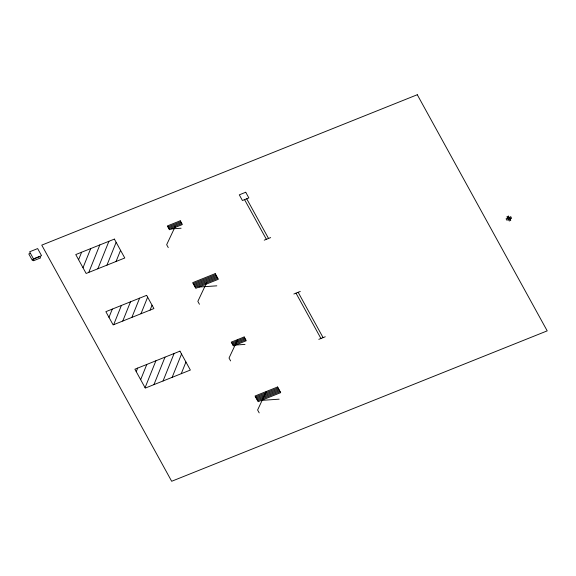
<?xml version="1.0" encoding="UTF-8"?>
<svg xmlns="http://www.w3.org/2000/svg" width="576" height="576" viewBox="0 0 576 576"><rect width="100%" height="100%" fill="white"/><g stroke="black" fill="none" stroke-linecap="round" stroke-linejoin="round"><path stroke-width="0.86" d="M78.595 259.726L81.612 252.223M83.002 267.739L90.713 248.58M88.754 272.419L99.821 244.937M97.855 268.776L108.922 241.286M106.963 265.126L116.15 242.309M116.064 261.482L120.557 250.322M108.979 317.34L112.298 309.096M113.659 324.691L121.406 305.446M122.76 321.041L130.507 301.802M131.868 317.398L139.615 298.159M140.969 313.747L147.643 297.18M150.077 310.104L152.05 305.194M136.246 371.664L137.686 368.086M140.659 379.678L146.794 364.442M145.066 387.691L155.894 360.792M153.936 384.631L165.002 357.149M163.037 380.988L174.103 353.498M172.145 377.338L181.534 354.017M181.246 373.694L185.94 362.03M175.37 226.202L166.666 244.692L168.257 247.579M206.554 282.874L197.849 301.363L199.44 304.25M237.73 339.545L229.025 358.034L230.616 360.922M266.306 391.493L257.602 409.982L259.193 412.877M30.413 253.296L28.8 253.944L32.335 260.359L33.941 259.718L29.614 251.806L37.656 248.58L41.558 255.665L33.509 258.89M167.897 226.886L180.77 221.731M168.415 227.837L181.289 222.674M168.934 228.78L181.807 223.625M264.24 240.17L270.677 237.593M193.205 283.608L215.741 274.579M193.723 284.551L216.259 275.53M194.249 285.494L216.778 276.473M194.767 286.438L217.296 277.416M195.286 287.388L217.814 278.359M293.861 294.012L300.298 291.434M507.679 218.138L509.191 217.534M231.811 343.066L244.685 337.91M232.33 344.016L245.203 338.854M232.848 344.959L245.729 339.804M318.802 339.35L325.238 336.773M255.564 396.95L278.093 387.929M256.082 397.894L278.611 388.872M256.601 398.844L279.137 389.815M257.119 399.787L279.655 390.758M257.638 400.73L280.174 391.709M171.598 228.866L181.087 228.218M199.022 287.042L216.814 285.833M235.512 345.046L245.002 344.398M261.382 400.385L279.166 399.175M509.299 217.519L510.07 218.909M246.708 198.785L268.531 238.457M298.152 292.291L323.093 337.63M244.562 199.642L266.386 239.314M296.006 293.155L320.947 338.494M417.29 94.73L41.76 245.131L171.67 481.27L547.2 330.869L417.29 94.73M39.787 256.507L32.746 259.33L33.53 260.748L40.572 257.926L39.787 256.507M114.379 239.098L75.758 254.57L86.148 273.463L124.776 257.99L114.379 239.098M245.736 192.254L239.299 194.832L242.417 200.498L248.854 197.921L245.736 192.254M180.252 220.788L167.378 225.943L169.452 229.723L182.333 224.568L180.252 220.788M146.635 295.344L105.862 311.674L113.134 324.9L153.907 308.57L146.635 295.344M215.215 273.636L192.686 282.665L195.804 288.331L218.333 279.302L215.215 273.636M508.428 216.144L506.916 216.749L509.234 220.975L510.746 220.363L508.428 216.144M510.811 216.914L506.081 218.808L506.851 220.198L511.582 218.304L510.811 216.914M179.957 351.158L134.892 369.209L145.289 388.094L190.354 370.051L179.957 351.158M244.166 336.967L231.293 342.122L233.366 345.902L246.247 340.747L244.166 336.967M277.574 386.986L255.046 396.007L258.163 401.674L280.692 392.652L277.574 386.986"/></g></svg>
